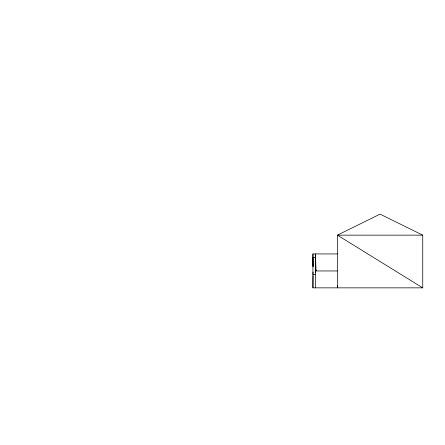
<?xml version="1.0" encoding="UTF-8"?>
<svg xmlns="http://www.w3.org/2000/svg" width="445" height="445" viewBox="0 0 445 445"><rect width="100%" height="100%" fill="white"/><g stroke="black" fill="none" stroke-linecap="round" stroke-linejoin="round"><path stroke-width="0.67" d="M337.538 285.79L337.377 287.848L337.377 235.155L380.063 214.134L422.75 235.155L422.75 287.848L312.924 287.848L313.058 275.683M313.046 272.112L312.924 274.432L315.466 274.432M315.266 272.301L315.466 270.955L337.377 270.955M422.75 235.155L337.377 235.155L422.75 287.848M312.924 287.848L312.924 253.934L337.377 253.934M315.466 257.538L312.924 257.538L313.052 266.928M315.822 269.592L316.028 270.955L315.466 253.934L315.466 287.848M312.924 253.934L313.058 266.188"/></g></svg>
